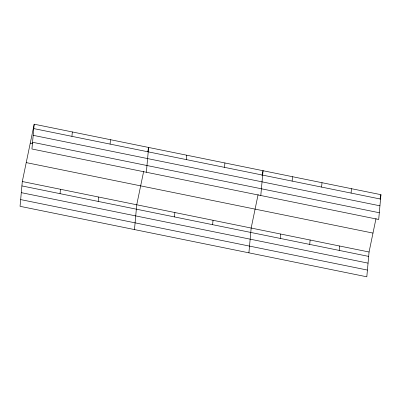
<?xml version="1.0" encoding="UTF-8"?>
<svg xmlns="http://www.w3.org/2000/svg" width="401" height="401" viewBox="0 0 401 401"><rect width="100%" height="100%" fill="white"/><g stroke="black" fill="none" stroke-linecap="round" stroke-linejoin="round"><path stroke-width="0.6" d="M34.19 124.195L31.935 148.997L378.694 219.477L380.95 194.68L34.19 124.195L22.306 181.523L20.05 206.32L366.81 276.805L369.065 252.003L376.018 218.47M60.05 193.668L60.451 189.277M71.934 136.34L72.335 131.949M98.195 201.422L98.596 197.026M110.08 144.094L110.481 139.703M134.48 229.583L136.736 204.781L143.688 171.247M146.365 172.255L148.621 147.453L147.738 151.728M174.48 216.926L174.881 212.535M186.365 159.603L186.766 155.207M212.625 224.68L213.026 220.289M224.51 167.352L224.911 162.961M248.911 252.841L251.166 228.039L258.119 194.505M260.795 195.513L263.051 170.716L262.038 175.598M280.244 238.425L280.64 234.034M292.128 181.097L292.524 176.706M309.717 244.415L310.118 240.024M321.602 187.092L322.003 182.696M339.191 250.409L339.592 246.013M351.075 193.081L351.476 188.686M380.063 198.951L380.95 194.68M33.789 128.591L380.549 199.071M33.178 135.322L379.937 205.808M32.546 142.26L379.306 212.746M30.27 143.112L32.692 143.603M26.23 162.605L372.985 233.086M22.306 181.523L369.065 252.003M21.905 185.914L368.664 256.399M21.293 192.65L368.053 263.131M20.662 199.588L367.421 270.068"/></g></svg>
